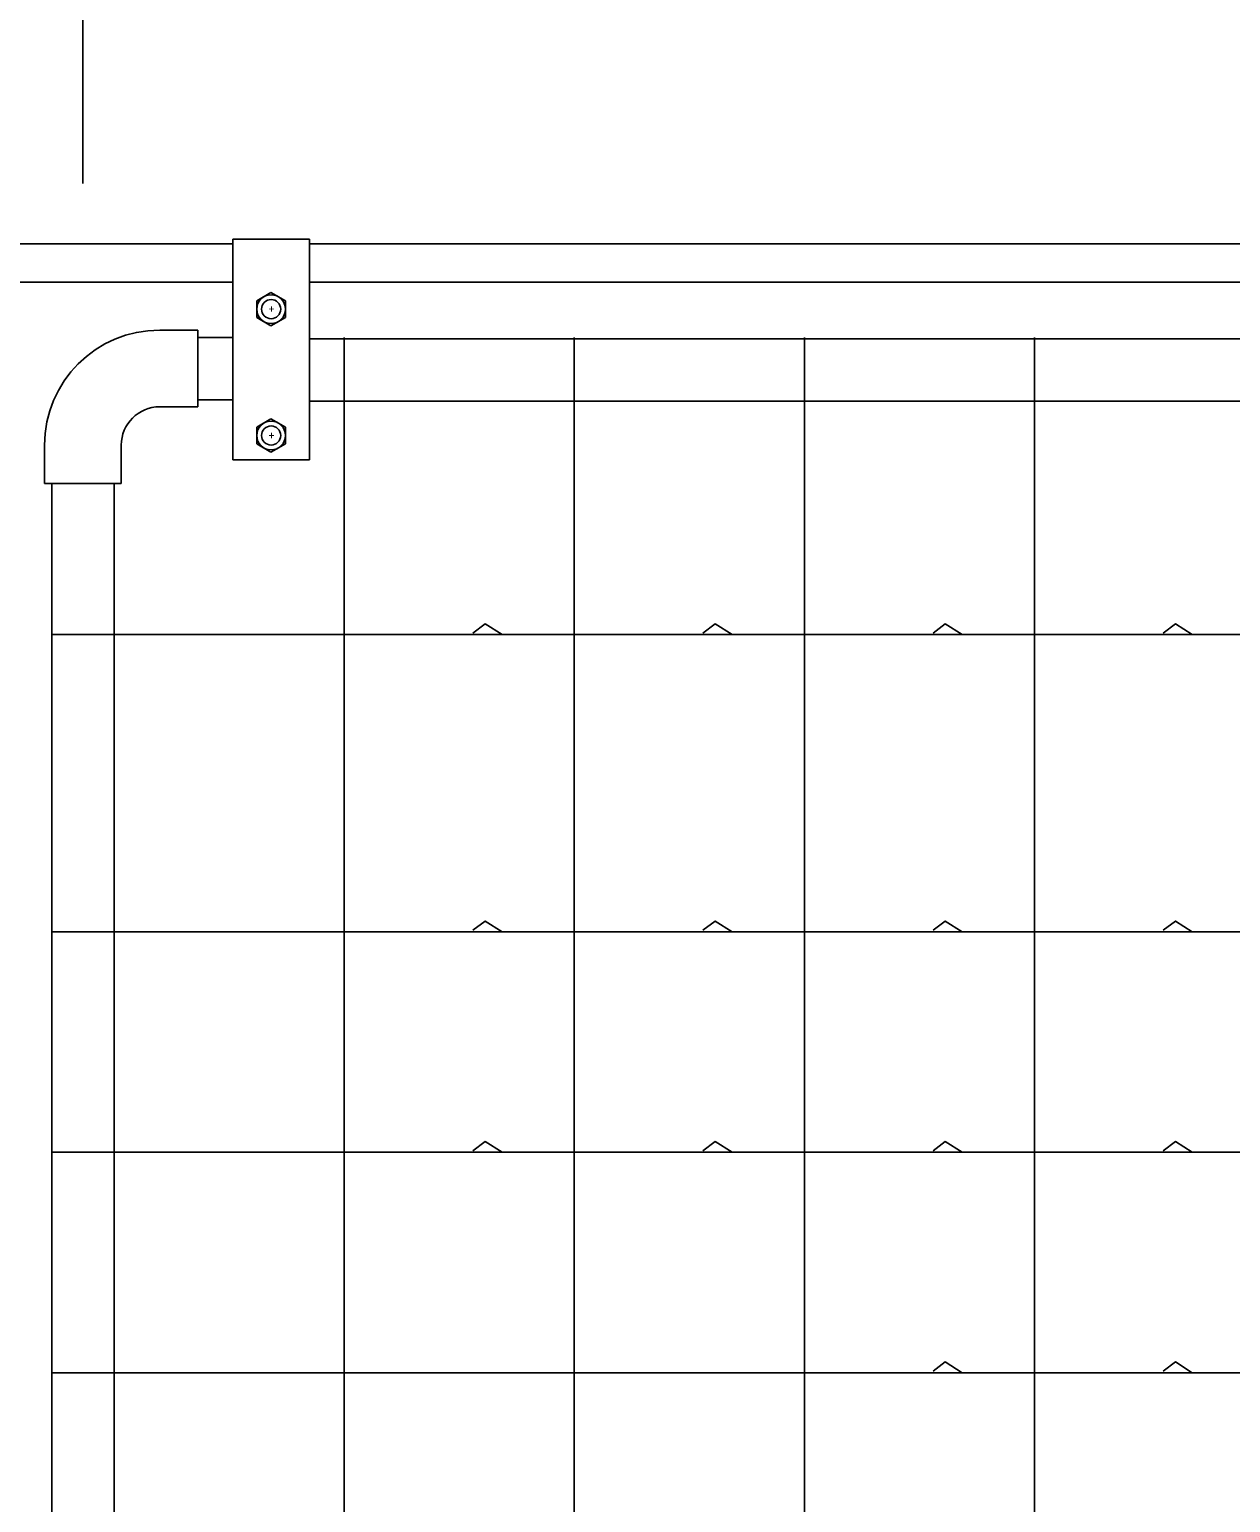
# Model space of a CAD drawing. Extents: x 1007 to 1035.5, y 1000.5 to 1021.5.
# Drawn here: x 1019.24 to 1020.219, y 1018.132 to 1019.333 of the extents above; entities that cross this region are included whole.
import ezdxf

# ---------------------------------------------------------------- set-up
doc = ezdxf.new("R2010")
doc.units = 0
doc.layers.add('Level 1', color=7, linetype='Continuous')

msp = doc.modelspace()

# ---------------------------------------------------------------- linework, layer by layer
at = {"layer": 'Level 1'}
for p, q in [((1019.284, 1019.2073), (1019.284, 1020.1125)), ((1018.9745, 1019.1579), (1019.4061, 1019.1579)), ((1019.4061, 1019.1618), (1019.4686, 1019.1618)), ((1019.4061, 1018.9821), (1019.4061, 1019.1618)), ((1019.4686, 1019.1618), (1019.4686, 1018.9821)), ((1019.4686, 1019.1579), (1020.9345, 1019.1579)), ((1018.9745, 1019.1267), (1019.4061, 1019.1267)), ((1019.4257, 1019.1116), (1019.4373, 1019.1183)), ((1019.4491, 1019.1116), (1019.4373, 1019.1183)), ((1019.4686, 1019.1267), (1020.9345, 1019.1267)), ((1019.4257, 1019.1116), (1019.4257, 1019.0981)), ((1019.4491, 1019.1116), (1019.4491, 1019.0981)), ((1019.4373, 1019.0913), (1019.4257, 1019.0981)), ((1019.4373, 1019.0913), (1019.4491, 1019.0981)), ((1019.3778, 1019.0876), (1019.3466, 1019.0876)), ((1019.3778, 1019.0251), (1019.3778, 1019.0876)), ((1019.4061, 1019.0818), (1019.3778, 1019.0818)), ((1020.6903, 1019.0806), (1019.4686, 1019.0806)), ((1019.4969, 1019.0818), (1019.4969, 1016.7809)), ((1019.6845, 1019.0818), (1019.6845, 1016.7809)), ((1019.872, 1019.0818), (1019.872, 1016.7809)), ((1020.0595, 1019.0818), (1020.0595, 1016.7809)), ((1019.3778, 1019.0251), (1019.3466, 1019.0251)), ((1019.4061, 1019.031), (1019.3778, 1019.031)), ((1020.6903, 1019.0298), (1019.4686, 1019.0298)), ((1019.4257, 1019.0086), (1019.4373, 1019.0153)), ((1019.4257, 1019.0086), (1019.4257, 1018.9951)), ((1019.4491, 1019.0086), (1019.4373, 1019.0153)), ((1019.4491, 1019.0086), (1019.4491, 1018.9951)), ((1019.2528, 1018.9626), (1019.2528, 1018.9938)), ((1019.3153, 1018.9938), (1019.3153, 1018.9626)), ((1019.4373, 1018.9883), (1019.4257, 1018.9951)), ((1019.4373, 1018.9883), (1019.4491, 1018.9951)), ((1019.4686, 1018.9821), (1019.4061, 1018.9821)), ((1019.3153, 1018.9626), (1019.2528, 1018.9626)), ((1019.2586, 1016.9001), (1019.2586, 1018.9626)), ((1019.3094, 1016.9001), (1019.3094, 1018.9626)), ((1019.2586, 1018.8396), (1021.148, 1018.8396)), ((1019.2586, 1018.5973), (1021.148, 1018.5973)), ((1019.2586, 1018.4177), (1021.148, 1018.4177)), ((1019.2586, 1018.238), (1021.148, 1018.238))]:
    msp.add_line(p, q, dxfattribs=at)
for points in [[(1019.6018, 1018.8408), (1019.6118, 1018.8483), (1019.6256, 1018.8396)], [(1019.7893, 1018.8408), (1019.7993, 1018.8483), (1019.8131, 1018.8396)], [(1019.9768, 1018.8408), (1019.9868, 1018.8483), (1020.0006, 1018.8396)], [(1020.1643, 1018.8408), (1020.1743, 1018.8483), (1020.1881, 1018.8396)], [(1019.6018, 1018.5986), (1019.6118, 1018.6061), (1019.6256, 1018.5973)], [(1019.7893, 1018.5986), (1019.7993, 1018.6061), (1019.8131, 1018.5973)], [(1019.9768, 1018.5986), (1019.9868, 1018.6061), (1020.0006, 1018.5973)], [(1020.1643, 1018.5986), (1020.1743, 1018.6061), (1020.1881, 1018.5973)], [(1019.6018, 1018.4189), (1019.6118, 1018.4264), (1019.6256, 1018.4177)], [(1019.7893, 1018.4189), (1019.7993, 1018.4264), (1019.8131, 1018.4177)], [(1019.9768, 1018.4189), (1019.9868, 1018.4264), (1020.0006, 1018.4177)], [(1020.1643, 1018.4189), (1020.1743, 1018.4264), (1020.1881, 1018.4177)], [(1019.9768, 1018.2393), (1019.9868, 1018.2468), (1020.0006, 1018.238)], [(1020.1643, 1018.2393), (1020.1743, 1018.2468), (1020.1881, 1018.238)]]:
    msp.add_lwpolyline(points, dxfattribs=at)
for centre, radius in [((1019.4374, 1019.1048), 0.0117), ((1019.4374, 1019.1048), 0.00781), ((1019.4374, 1019.0018), 0.0117), ((1019.4374, 1019.0018), 0.00781)]:
    msp.add_circle(centre, radius, dxfattribs=at)
for radius in [0.0938, 0.0313]:
    msp.add_arc((1019.3466, 1018.9939), radius, 90, 180, dxfattribs=at)

# ---------------------------------------------------------------- texts
for p in [(1019.4353, 1019.1018), (1019.4353, 1018.9988)]:
    msp.add_text('+', height=0.00625, dxfattribs=at).set_placement(p)

doc.saveas('drawing.dxf')
